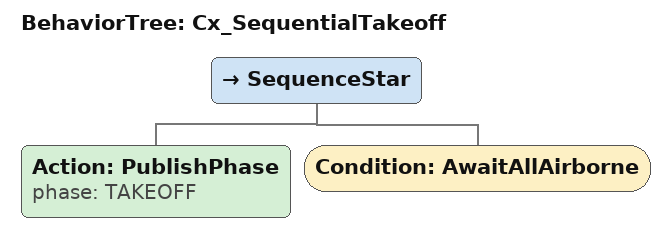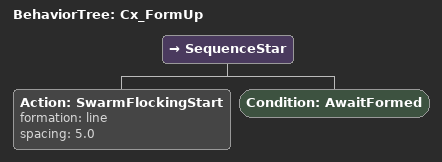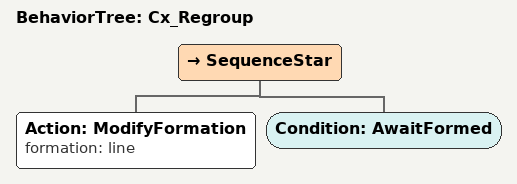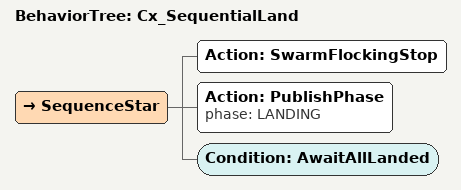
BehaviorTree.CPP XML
<?xml version="1.0"?>
<root>

  <!-- P1: 순차 이륙. PublishPhase(TAKEOFF)로 per-drone 이륙 게이트 개방 → 전기 airborne 대기 -->
  <BehaviorTree ID="Cx_SequentialTakeoff">
    <SequenceStar>
      <Action ID="PublishPhase" phase="TAKEOFF"/>
      <Condition ID="AwaitAllAirborne"/>
    </SequenceStar>
  </BehaviorTree>

  <!-- P2 FORM_UP: 편대 활성 + 수렴 대기 -->
  <BehaviorTree ID="Cx_FormUp">
    <SequenceStar>
      <Action ID="SwarmFlockingStart" formation="line" spacing="5.0"/>
      <Condition ID="AwaitFormed"/>
    </SequenceStar>
  </BehaviorTree>

  <!-- P4 REGROUP: 산개→재편대 (modify_swarm 재형성 + 수렴 대기). deconfliction은 노드 내부 -->
  <BehaviorTree ID="Cx_Regroup">
    <SequenceStar>
      <Action ID="ModifyFormation" formation="line"/>
      <Condition ID="AwaitFormed"/>
    </SequenceStar>
  </BehaviorTree>

  <!-- P5: 순차 착륙. PublishPhase(LANDING)로 per-drone 착륙 게이트 개방 → 전기 landed 대기 -->
  <BehaviorTree ID="Cx_SequentialLand">
    <SequenceStar>
      <Action ID="SwarmFlockingStop"/>
      <Action ID="PublishPhase" phase="LANDING"/>
      <Condition ID="AwaitAllLanded"/>
    </SequenceStar>
  </BehaviorTree>

</root>
